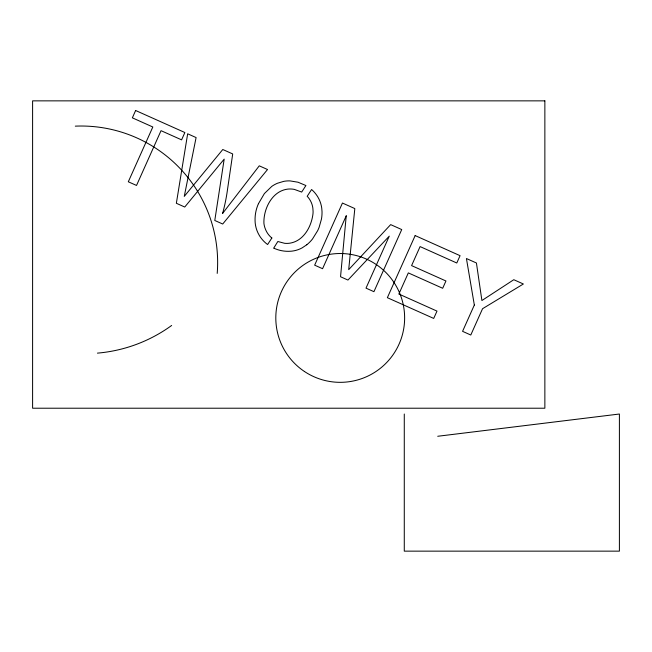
<?xml version="1.0" encoding="UTF-8"?>
<svg xmlns="http://www.w3.org/2000/svg" width="652" height="652" viewBox="0 0 652 652"><rect width="100%" height="100%" fill="white"/><g stroke="black" fill="none" stroke-linecap="round" stroke-linejoin="round"><path stroke-width="0.98" d="M258.445 203.701L264.378 193.571L271.811 186.366A29.829 29.829 0 0 1 277.589 183.204L283.75 181.362A29.096 29.096 0 0 1 290.034 180.897L298.045 182.226L305.918 185.535L301.68 192.063L294.337 189.39A22.323 22.323 0 0 0 287.695 189.121C272.088 191.02 263.367 208.966 263.921 223.302A22.225 22.225 0 0 0 264.989 228.013L265.869 230.229A21.304 21.304 0 0 0 271.843 238.004M271.86 237.988L267.605 244.533A30.954 30.954 0 0 1 260.727 237.589A31.972 31.972 0 0 1 259.178 235.193A29.845 29.845 0 0 1 255.201 223.008L255.071 220.8A38.794 38.794 0 0 1 258.437 203.693M222.528 213.514L259.268 165.828L267.532 169.52L222.707 224.019L214.785 220.474L224.182 159.129L184.744 207.034L176.358 203.277L187.662 133.79L196.097 137.564L184.263 196.391L222.788 149.504L232.707 153.937L227.532 189.357A183.913 183.913 0 0 1 222.585 213.53M306.79 244.761L302.169 247.858A27.979 27.979 0 0 1 292.023 251.118L290.939 251.216A34.083 34.083 0 0 1 275.144 248.746L274.068 248.273M437.728 436.269L619.4 414.02L619.4 551.144L404.281 551.144L404.281 414.02M273.718 248.11L277.833 241.501L284.508 243.277A20.75 20.75 0 0 0 290.01 243.155C303.693 240.898 311.42 226.627 312.968 213.913A27.963 27.963 0 0 0 313.082 211.338L312.846 208.029A21.214 21.214 0 0 0 309.513 199.202A21.981 21.981 0 0 0 307.19 196.293L311.591 189.512A31.41 31.41 0 0 1 317.222 195.999L317.801 196.92A29.234 29.234 0 0 1 321.721 207.964L322.007 211.264A37.017 37.017 0 0 1 321.436 219.186L319.146 227.238A50.897 50.897 0 0 1 317.63 230.727L312.487 239.015A36.683 36.683 0 0 1 306.799 244.761M75.298 126.146A136.521 136.521 0 0 1 217.206 273.408M171.647 325.47A147.711 147.711 0 0 1 97.425 353.131M346.236 215.828L340.54 276.741L347.956 280.058L389.268 236.146L366.008 288.135L373.93 291.68L401.722 229.569L390.662 224.614L348.69 269.659L354.818 208.575L342.447 203.041L314.655 265.16L322.577 268.705L346.236 215.828M135.632 110.506L132.356 117.833L152.821 126.993L128.305 181.778L136.529 185.453L161.036 130.669L181.59 139.862L184.866 132.535L135.632 110.506M415.153 235.576L387.361 297.687L433.71 318.429L436.995 311.102L398.861 294.036L408.323 272.895L442.684 288.274L445.944 280.979L411.583 265.608L420.092 246.586L456.783 263L460.067 255.674L415.153 235.576M474.338 305.03L462.57 331.338L470.785 335.022L482.561 308.706L523.369 283.995L513.792 279.708L481.901 300.531L476.425 262.992L466.424 258.518L474.338 305.03M544.86 100.856L32.6 100.856L32.6 408.217L544.86 408.217L544.86 100.856M304.411 371.469A64.418 64.418 0 0 0 404.493 322.161A64.418 64.418 0 0 0 311.754 260.14A64.418 64.418 0 0 0 304.411 371.469"/></g></svg>
